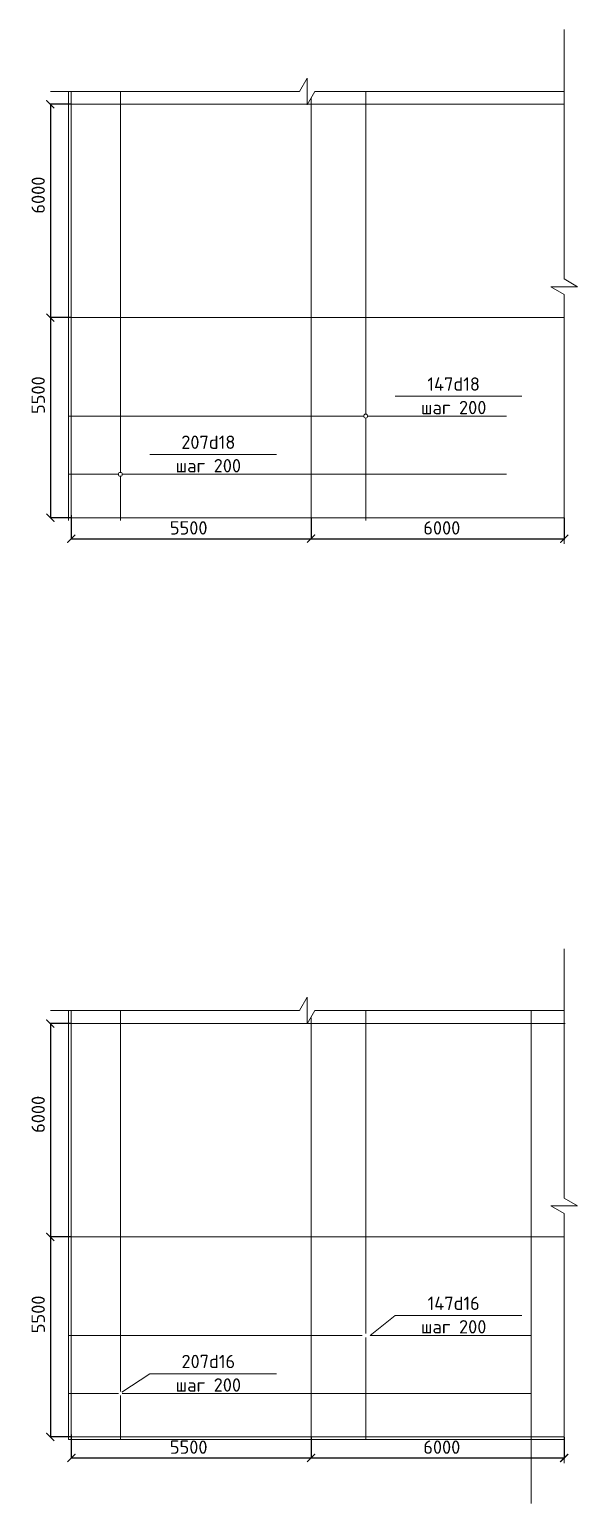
# Model space of a CAD drawing. Header units: millimetres. Extents: x -1960873 to -640355, y 7839719 to 16131025.
# Drawn here: x -744283 to -723712, y 7839719 to 7894989 of the extents above; entities that cross this region are included whole.
import ezdxf

# ---------------------------------------------------------------- set-up
doc = ezdxf.new("R2010")
doc.units = ezdxf.units.MM
doc.linetypes.add('DASHDOT_axis', pattern=[24, 20, -1.5, 1, -1.5])
doc.layers.get('0').update_dxf_attribs({"lineweight": 15})
doc.layers.add('КМ-Размеры', color=2, linetype='Continuous')
doc.styles.add('GOST-2.304_Type-B', font='')
doc.styles.add('ISOCPEUR', font='isocpeur.ttf')
doc.styles.get('GOST-2.304_Type-B').set_extended_font_data('ГОСТ тип А')
doc.dimstyles.new('SPDS', dxfattribs={"dimscale": 100, "dimtxt": 2.5, "dimasz": 2, "dimexe": 1.25, "dimexo": 0.625, "dimtad": 1, "dimdec": 0, "dimrnd": 0.001, "dimtxsty": 'GOST-2.304_Type-B', "dimblk": 'ARCHTICK', "dimcen": 2.5, "dimdle": 2, "dimadec": 0, "dimazin": 2, "dimtfac": 0.75, "dimtdec": 0, "dimtmove": 1, "dimatfit": 3, "dimfxl": 1.25, "dimtolj": 1, "dimarcsym": 0})

# ---------------------------------------------------------------- blocks, each defined once
blk = doc.blocks.new('_ArchTick')
at = {"color": 0, "linetype": 'ByBlock', "const_width": 0.15}
blk.add_lwpolyline([(-0.5, -0.5), (0.5, 0.5)], dxfattribs=at)
blk = doc.blocks.new('*D210')
at = {"layer": 'Defpoints', "color": 0, "ltscale": 10, "transparency": 16777216}
for p in [(-742712, 7876784), (-733712, 7876684), (-733712, 7875897)]:
    blk.add_point(p, dxfattribs=at)
at = {"layer": 'КМ-Размеры', "color": 0, "lineweight": -2, "ltscale": 10, "transparency": 16777216}
for p, q in [((-742712, 7876778), (-742712, 7875884)), ((-733712, 7876678), (-733712, 7875884))]:
    blk.add_line(p, q, dxfattribs=at)
at = {"layer": 'КМ-Размеры', "color": 0, "linetype": 'ByBlock', "ltscale": 10, "transparency": 16777216}
blk.add_line((-742732, 7875897), (-733692, 7875897), dxfattribs=at)
at = {"layer": 'КМ-Размеры', "color": 0, "ltscale": 10, "transparency": 16777216, "xscale": 300, "yscale": 300, "zscale": 300, "rotation": 180}
blk.add_blockref('_ArchTick', (-742712, 7875897), dxfattribs=at)
at = {"layer": 'КМ-Размеры', "color": 0, "ltscale": 10, "transparency": 16777216, "xscale": 300, "yscale": 300, "zscale": 300}
blk.add_blockref('_ArchTick', (-733712, 7875897), dxfattribs=at)
at = {"layer": 'КМ-Размеры', "color": 0, "lineweight": 15, "ltscale": 10, "transparency": 16777216, "insert": (-738307, 7876301), "char_height": 500, "attachment_point": 5, "style": 'ISOCPEUR'}
blk.add_mtext('\\A1;5500', dxfattribs=at)
blk = doc.blocks.new('*D211')
at = {"layer": 'Defpoints', "color": 0, "ltscale": 10, "transparency": 16777216}
for p in [(-733712, 7876684), (-724212, 7876684), (-724212, 7875897)]:
    blk.add_point(p, dxfattribs=at)
at = {"layer": 'КМ-Размеры', "color": 0, "lineweight": -2, "ltscale": 10, "transparency": 16777216}
for p, q in [((-733712, 7876678), (-733712, 7875884)), ((-724212, 7876678), (-724212, 7875884))]:
    blk.add_line(p, q, dxfattribs=at)
at = {"layer": 'КМ-Размеры', "color": 0, "linetype": 'ByBlock', "ltscale": 10, "transparency": 16777216}
blk.add_line((-733732, 7875897), (-724192, 7875897), dxfattribs=at)
at = {"layer": 'КМ-Размеры', "color": 0, "ltscale": 10, "transparency": 16777216, "xscale": 300, "yscale": 300, "zscale": 300, "rotation": 180}
blk.add_blockref('_ArchTick', (-733712, 7875897), dxfattribs=at)
at = {"layer": 'КМ-Размеры', "color": 0, "ltscale": 10, "transparency": 16777216, "xscale": 300, "yscale": 300, "zscale": 300}
blk.add_blockref('_ArchTick', (-724212, 7875897), dxfattribs=at)
at = {"layer": 'КМ-Размеры', "color": 0, "lineweight": 15, "ltscale": 10, "transparency": 16777216, "insert": (-728807, 7876301), "char_height": 500, "attachment_point": 5, "style": 'ISOCPEUR'}
blk.add_mtext('\\A1;6000', dxfattribs=at)
blk = doc.blocks.new('*D212')
at = {"layer": 'Defpoints', "color": 0, "ltscale": 10, "transparency": 16777216}
for p in [(-742712, 7884184), (-743499, 7876684), (-742712, 7876684)]:
    blk.add_point(p, dxfattribs=at)
at = {"layer": 'КМ-Размеры', "color": 0, "lineweight": -2, "ltscale": 10, "transparency": 16777216}
for p, q in [((-742718, 7884184), (-743511, 7884184)), ((-742718, 7876684), (-743511, 7876684))]:
    blk.add_line(p, q, dxfattribs=at)
at = {"layer": 'КМ-Размеры', "color": 0, "linetype": 'ByBlock', "ltscale": 10, "transparency": 16777216}
blk.add_line((-743499, 7884204), (-743499, 7876664), dxfattribs=at)
at = {"layer": 'КМ-Размеры', "color": 0, "ltscale": 10, "transparency": 16777216, "xscale": 300, "yscale": 300, "zscale": 300}
for p, rotation in [((-743499, 7884184), 90), ((-743499, 7876684), 270)]:
    blk.add_blockref('_ArchTick', p, dxfattribs=dict(at, rotation=rotation))
at = {"layer": 'КМ-Размеры', "color": 0, "lineweight": 15, "ltscale": 10, "transparency": 16777216, "insert": (-743955, 7881279), "char_height": 500, "attachment_point": 5, "rotation": 90, "style": 'ISOCPEUR'}
blk.add_mtext('\\A1;5500', dxfattribs=at)
blk = doc.blocks.new('*D213')
at = {"layer": 'Defpoints', "color": 0, "ltscale": 10, "transparency": 16777216}
for p in [(-742712, 7892184), (-743499, 7884184), (-742712, 7884184)]:
    blk.add_point(p, dxfattribs=at)
at = {"layer": 'КМ-Размеры', "color": 0, "lineweight": -2, "ltscale": 10, "transparency": 16777216}
for p, q in [((-742718, 7892184), (-743511, 7892184)), ((-742718, 7884184), (-743511, 7884184))]:
    blk.add_line(p, q, dxfattribs=at)
at = {"layer": 'КМ-Размеры', "color": 0, "linetype": 'ByBlock', "ltscale": 10, "transparency": 16777216}
blk.add_line((-743499, 7892204), (-743499, 7884164), dxfattribs=at)
at = {"layer": 'КМ-Размеры', "color": 0, "ltscale": 10, "transparency": 16777216, "xscale": 300, "yscale": 300, "zscale": 300}
for p, rotation in [((-743499, 7892184), 90), ((-743499, 7884184), 270)]:
    blk.add_blockref('_ArchTick', p, dxfattribs=dict(at, rotation=rotation))
at = {"layer": 'КМ-Размеры', "color": 0, "lineweight": 15, "ltscale": 10, "transparency": 16777216, "insert": (-743955, 7888779), "char_height": 500, "attachment_point": 5, "rotation": 90, "style": 'ISOCPEUR'}
blk.add_mtext('\\A1;6000', dxfattribs=at)
blk = doc.blocks.new('*D214')
at = {"layer": 'Defpoints', "color": 0, "ltscale": 10, "transparency": 16777216}
for p in [(-742712, 7842316), (-733712, 7842216), (-733712, 7841428)]:
    blk.add_point(p, dxfattribs=at)
at = {"layer": 'КМ-Размеры', "color": 0, "lineweight": -2, "ltscale": 10, "transparency": 16777216}
for p, q in [((-742712, 7842309), (-742712, 7841416)), ((-733712, 7842209), (-733712, 7841416))]:
    blk.add_line(p, q, dxfattribs=at)
at = {"layer": 'КМ-Размеры', "color": 0, "linetype": 'ByBlock', "ltscale": 10, "transparency": 16777216}
blk.add_line((-742732, 7841428), (-733692, 7841428), dxfattribs=at)
at = {"layer": 'КМ-Размеры', "color": 0, "ltscale": 10, "transparency": 16777216, "xscale": 300, "yscale": 300, "zscale": 300, "rotation": 180}
blk.add_blockref('_ArchTick', (-742712, 7841428), dxfattribs=at)
at = {"layer": 'КМ-Размеры', "color": 0, "ltscale": 10, "transparency": 16777216, "xscale": 300, "yscale": 300, "zscale": 300}
blk.add_blockref('_ArchTick', (-733712, 7841428), dxfattribs=at)
at = {"layer": 'КМ-Размеры', "color": 0, "lineweight": 15, "ltscale": 10, "transparency": 16777216, "insert": (-738307, 7841833), "char_height": 500, "attachment_point": 5, "style": 'ISOCPEUR'}
blk.add_mtext('\\A1;5500', dxfattribs=at)
blk = doc.blocks.new('*D215')
at = {"layer": 'Defpoints', "color": 0, "ltscale": 10, "transparency": 16777216}
for p in [(-733712, 7842216), (-724212, 7842216), (-724212, 7841428)]:
    blk.add_point(p, dxfattribs=at)
at = {"layer": 'КМ-Размеры', "color": 0, "lineweight": -2, "ltscale": 10, "transparency": 16777216}
for p, q in [((-733712, 7842209), (-733712, 7841416)), ((-724212, 7842209), (-724212, 7841416))]:
    blk.add_line(p, q, dxfattribs=at)
at = {"layer": 'КМ-Размеры', "color": 0, "linetype": 'ByBlock', "ltscale": 10, "transparency": 16777216}
blk.add_line((-733732, 7841428), (-724192, 7841428), dxfattribs=at)
at = {"layer": 'КМ-Размеры', "color": 0, "ltscale": 10, "transparency": 16777216, "xscale": 300, "yscale": 300, "zscale": 300, "rotation": 180}
blk.add_blockref('_ArchTick', (-733712, 7841428), dxfattribs=at)
at = {"layer": 'КМ-Размеры', "color": 0, "ltscale": 10, "transparency": 16777216, "xscale": 300, "yscale": 300, "zscale": 300}
blk.add_blockref('_ArchTick', (-724212, 7841428), dxfattribs=at)
at = {"layer": 'КМ-Размеры', "color": 0, "lineweight": 15, "ltscale": 10, "transparency": 16777216, "insert": (-728807, 7841833), "char_height": 500, "attachment_point": 5, "style": 'ISOCPEUR'}
blk.add_mtext('\\A1;6000', dxfattribs=at)
blk = doc.blocks.new('*D216')
at = {"layer": 'Defpoints', "color": 0, "ltscale": 10, "transparency": 16777216}
for p in [(-742712, 7849716), (-743499, 7842216), (-742712, 7842216)]:
    blk.add_point(p, dxfattribs=at)
at = {"layer": 'КМ-Размеры', "color": 0, "lineweight": -2, "ltscale": 10, "transparency": 16777216}
for p, q in [((-742718, 7849716), (-743511, 7849716)), ((-742718, 7842216), (-743511, 7842216))]:
    blk.add_line(p, q, dxfattribs=at)
at = {"layer": 'КМ-Размеры', "color": 0, "linetype": 'ByBlock', "ltscale": 10, "transparency": 16777216}
blk.add_line((-743499, 7849736), (-743499, 7842196), dxfattribs=at)
at = {"layer": 'КМ-Размеры', "color": 0, "ltscale": 10, "transparency": 16777216, "xscale": 300, "yscale": 300, "zscale": 300}
for p, rotation in [((-743499, 7849716), 90), ((-743499, 7842216), 270)]:
    blk.add_blockref('_ArchTick', p, dxfattribs=dict(at, rotation=rotation))
at = {"layer": 'КМ-Размеры', "color": 0, "lineweight": 15, "ltscale": 10, "transparency": 16777216, "insert": (-743955, 7846811), "char_height": 500, "attachment_point": 5, "rotation": 90, "style": 'ISOCPEUR'}
blk.add_mtext('\\A1;5500', dxfattribs=at)
blk = doc.blocks.new('*D217')
at = {"layer": 'Defpoints', "color": 0, "ltscale": 10, "transparency": 16777216}
for p in [(-742712, 7857716), (-743499, 7849716), (-742712, 7849716)]:
    blk.add_point(p, dxfattribs=at)
at = {"layer": 'КМ-Размеры', "color": 0, "lineweight": -2, "ltscale": 10, "transparency": 16777216}
for p, q in [((-742718, 7857716), (-743511, 7857716)), ((-742718, 7849716), (-743511, 7849716))]:
    blk.add_line(p, q, dxfattribs=at)
at = {"layer": 'КМ-Размеры', "color": 0, "linetype": 'ByBlock', "ltscale": 10, "transparency": 16777216}
blk.add_line((-743499, 7857736), (-743499, 7849696), dxfattribs=at)
at = {"layer": 'КМ-Размеры', "color": 0, "ltscale": 10, "transparency": 16777216, "xscale": 300, "yscale": 300, "zscale": 300}
for p, rotation in [((-743499, 7857716), 90), ((-743499, 7849716), 270)]:
    blk.add_blockref('_ArchTick', p, dxfattribs=dict(at, rotation=rotation))
at = {"layer": 'КМ-Размеры', "color": 0, "lineweight": 15, "ltscale": 10, "transparency": 16777216, "insert": (-743955, 7854311), "char_height": 500, "attachment_point": 5, "rotation": 90, "style": 'ISOCPEUR'}
blk.add_mtext('\\A1;6000', dxfattribs=at)

msp = doc.modelspace()

# ---------------------------------------------------------------- linework, layer by layer
at = {"transparency": 33554687}
for p, q in [((-733855.1, 7893168), (-734143.8, 7892668)), ((-733855.1, 7892668), (-733855.1, 7893168)), ((-742811.5, 7876583.8), (-742811.5, 7892668)), ((-740872, 7892668), (-740872, 7878383.4)), ((-733855.1, 7892168), (-733855.1, 7892668)), ((-733855.1, 7892168), (-733566.5, 7892668)), ((-723711.5, 7885345.7), (-724211.5, 7885634.4)), ((-724711.5, 7885345.7), (-724211.5, 7885345.7)), ((-724711.5, 7885345.7), (-724211.5, 7885057)), ((-724211.5, 7885345.7), (-723711.5, 7885345.7)), ((-730552.2, 7881237.1), (-725805.8, 7881237.1)), ((-742811.5, 7880491.3), (-731737.6, 7880491.3)), ((-731589.7, 7880491.3), (-726379.6, 7880491.3)), ((-739760.5, 7879055.3), (-735014.2, 7879055.3)), ((-740872, 7878235.6), (-740872, 7876583.8)), ((-733855.1, 7858699.7), (-734143.8, 7858199.7)), ((-733855.1, 7858199.7), (-733855.1, 7858699.7)), ((-742811.5, 7842115.6), (-742811.5, 7858199.7)), ((-740872, 7858199.7), (-740872, 7843915.2)), ((-733855.1, 7857699.7), (-733855.1, 7858199.7)), ((-733855.1, 7857699.7), (-733566.5, 7858199.7)), ((-723711.5, 7850877.5), (-724211.5, 7851166.2)), ((-724711.5, 7850877.5), (-724211.5, 7850877.5)), ((-724711.5, 7850877.5), (-724211.5, 7850588.8)), ((-724211.5, 7850877.5), (-723711.5, 7850877.5)), ((-730552.2, 7846768.9), (-731500.6, 7846023)), ((-730552.2, 7846768.9), (-725805.8, 7846768.9)), ((-742811.5, 7846023), (-731799.7, 7846023)), ((-731500.6, 7846023), (-725452.8, 7846023)), ((-740821.3, 7843895), (-739760.5, 7844587.1)), ((-739760.5, 7844587.1), (-735014.2, 7844587.1)), ((-740872, 7843767.3), (-740872, 7842115.6)), ((-742811.5, 7842115.6), (-724211.5, 7842115.6))]:
    msp.add_line(p, q, dxfattribs=at)
for points in [[(-724211.5, 7894989.3), (-724211.5, 7885634.4)], [(-743498.7, 7892668), (-734143.8, 7892668)], [(-733566.5, 7892668), (-724211.5, 7892668)], [(-731663.6, 7880565.2), (-731663.6, 7892668)], [(-724211.5, 7885057), (-724211.5, 7875702.1)], [(-731663.6, 7876583.8), (-731663.6, 7880417.4)], [(-742811.5, 7878309.5), (-740945.9, 7878309.5)], [(-740798.1, 7878309.5), (-726379.6, 7878309.5)], [(-724211.5, 7860521.1), (-724211.5, 7851166.2)], [(-743498.7, 7858199.7), (-734143.8, 7858199.7)], [(-733566.5, 7858199.7), (-724211.5, 7858199.7)], [(-731663.6, 7846097), (-731663.6, 7858199.7)], [(-725452.8, 7858199.7), (-725452.8, 7839719.2)], [(-724211.5, 7850588.8), (-724211.5, 7841233.9)], [(-731663.6, 7842115.6), (-731663.6, 7845949.1)], [(-742811.5, 7843841.2), (-740945.9, 7843841.2)], [(-740798.1, 7843841.2), (-725452.8, 7843841.2)]]:
    msp.add_lwpolyline(points, dxfattribs=at)
at = {"linetype": 'DASHDOT_axis', "transparency": 33554687}
for points in [[(-742711.5, 7892668), (-742711.5, 7876683.8)], [(-724211.5, 7892183.8), (-742711.5, 7892183.8)], [(-733710.8, 7892418), (-733711.5, 7876683.8)], [(-724211.5, 7884183.8), (-742711.5, 7884183.8)], [(-724211.5, 7876683.8), (-742711.5, 7876683.8)], [(-742711.5, 7858199.7), (-742711.5, 7842215.6)], [(-733711.5, 7857948.5), (-733711.5, 7842215.6)], [(-724174, 7857715.6), (-742711.5, 7857715.6)], [(-724211.5, 7849715.6), (-742711.5, 7849715.6)], [(-724211.5, 7842215.6), (-742711.5, 7842215.6)]]:
    msp.add_lwpolyline(points, dxfattribs=at)
at = {"transparency": 33554687}
for centre in [(-731663.6, 7880491.3), (-740872, 7878309.5)]:
    msp.add_circle(centre, 73.9, dxfattribs=at)

# ---------------------------------------------------------------- texts
at = {"transparency": 33554687, "char_height": 500, "width": 8055.818, "attachment_point": 5, "style": 'ISOCPEUR'}
for s, insert in [('\\A1;147d18', (-728361.6, 7881694.7)), ('\\A1;шаг 200', (-728361.6, 7880813.9)), ('\\A1;207d18', (-737569.9, 7879512.9)), ('\\A1;шаг 200', (-737569.9, 7878632.1)), ('\\A1;147d16', (-728361.6, 7847226.5)), ('\\A1;шаг 200', (-728361.6, 7846345.7)), ('\\A1;207d16 ', (-737569.9, 7845044.7)), ('\\A1;шаг 200', (-737569.9, 7844163.9))]:
    msp.add_mtext(s, dxfattribs=dict(at, insert=insert))

# ---------------------------------------------------------------- dimensions: what is measured, and where the dimension line sits
at = {"layer": 'КМ-Размеры', "color": 7, "lineweight": 15, "ltscale": 10, "transparency": 33554687}
for base, p1, p2, text, picture, middle in [((-743498.7, 7884183.8), (-742711.5, 7892183.8), (-742711.5, 7884183.8), '6000', '*D213', (-743698.9, 7888778.9)), ((-743498.7, 7876683.8), (-742711.5, 7884183.8), (-742711.5, 7876683.8), '5500', '*D212', (-743698.9, 7881278.9)), ((-743498.7, 7849715.6), (-742711.5, 7857715.6), (-742711.5, 7849715.6), '6000', '*D217', (-743698.9, 7854310.7)), ((-743498.7, 7842215.6), (-742711.5, 7849715.6), (-742711.5, 7842215.6), '5500', '*D216', (-743698.9, 7846810.7))]:
    dim = msp.add_linear_dim(base=base, p1=p1, p2=p2, angle=270, text=text, dimstyle='SPDS', override={"dimscale": 10, "dimtxt": 50, "dimasz": 30, "dimtxsty": 'ISOCPEUR', "dimblk1": 'ArchTick', "dimblk2": 'ArchTick', "dimsah": 1, "dimlwd": 65535}, dxfattribs=at)
    dim.commit()
    dim.dimension.update_dxf_attribs({"geometry": picture, "text_midpoint": middle, "dimtype": 160})
for base, p1, p2, text, picture, middle in [((-733711.5, 7875896.6), (-742711.5, 7876783.8), (-733711.5, 7876683.8), '5500', '*D210', (-738306.6, 7876044.8)), ((-724211.5, 7875896.6), (-733711.5, 7876683.8), (-724211.5, 7876683.8), '6000', '*D211', (-728806.6, 7876044.8)), ((-733711.5, 7841428.4), (-742711.5, 7842315.6), (-733711.5, 7842215.6), '5500', '*D214', (-738306.6, 7841576.5)), ((-724211.5, 7841428.4), (-733711.5, 7842215.6), (-724211.5, 7842215.6), '6000', '*D215', (-728806.6, 7841576.5))]:
    dim = msp.add_linear_dim(base=base, p1=p1, p2=p2, text=text, dimstyle='SPDS', override={"dimscale": 10, "dimtxt": 50, "dimasz": 30, "dimtxsty": 'ISOCPEUR', "dimblk1": 'ArchTick', "dimblk2": 'ArchTick', "dimsah": 1, "dimlwd": 65535}, dxfattribs=at)
    dim.commit()
    dim.dimension.update_dxf_attribs({"geometry": picture, "text_midpoint": middle, "dimtype": 160})

doc.saveas('drawing.dxf')
